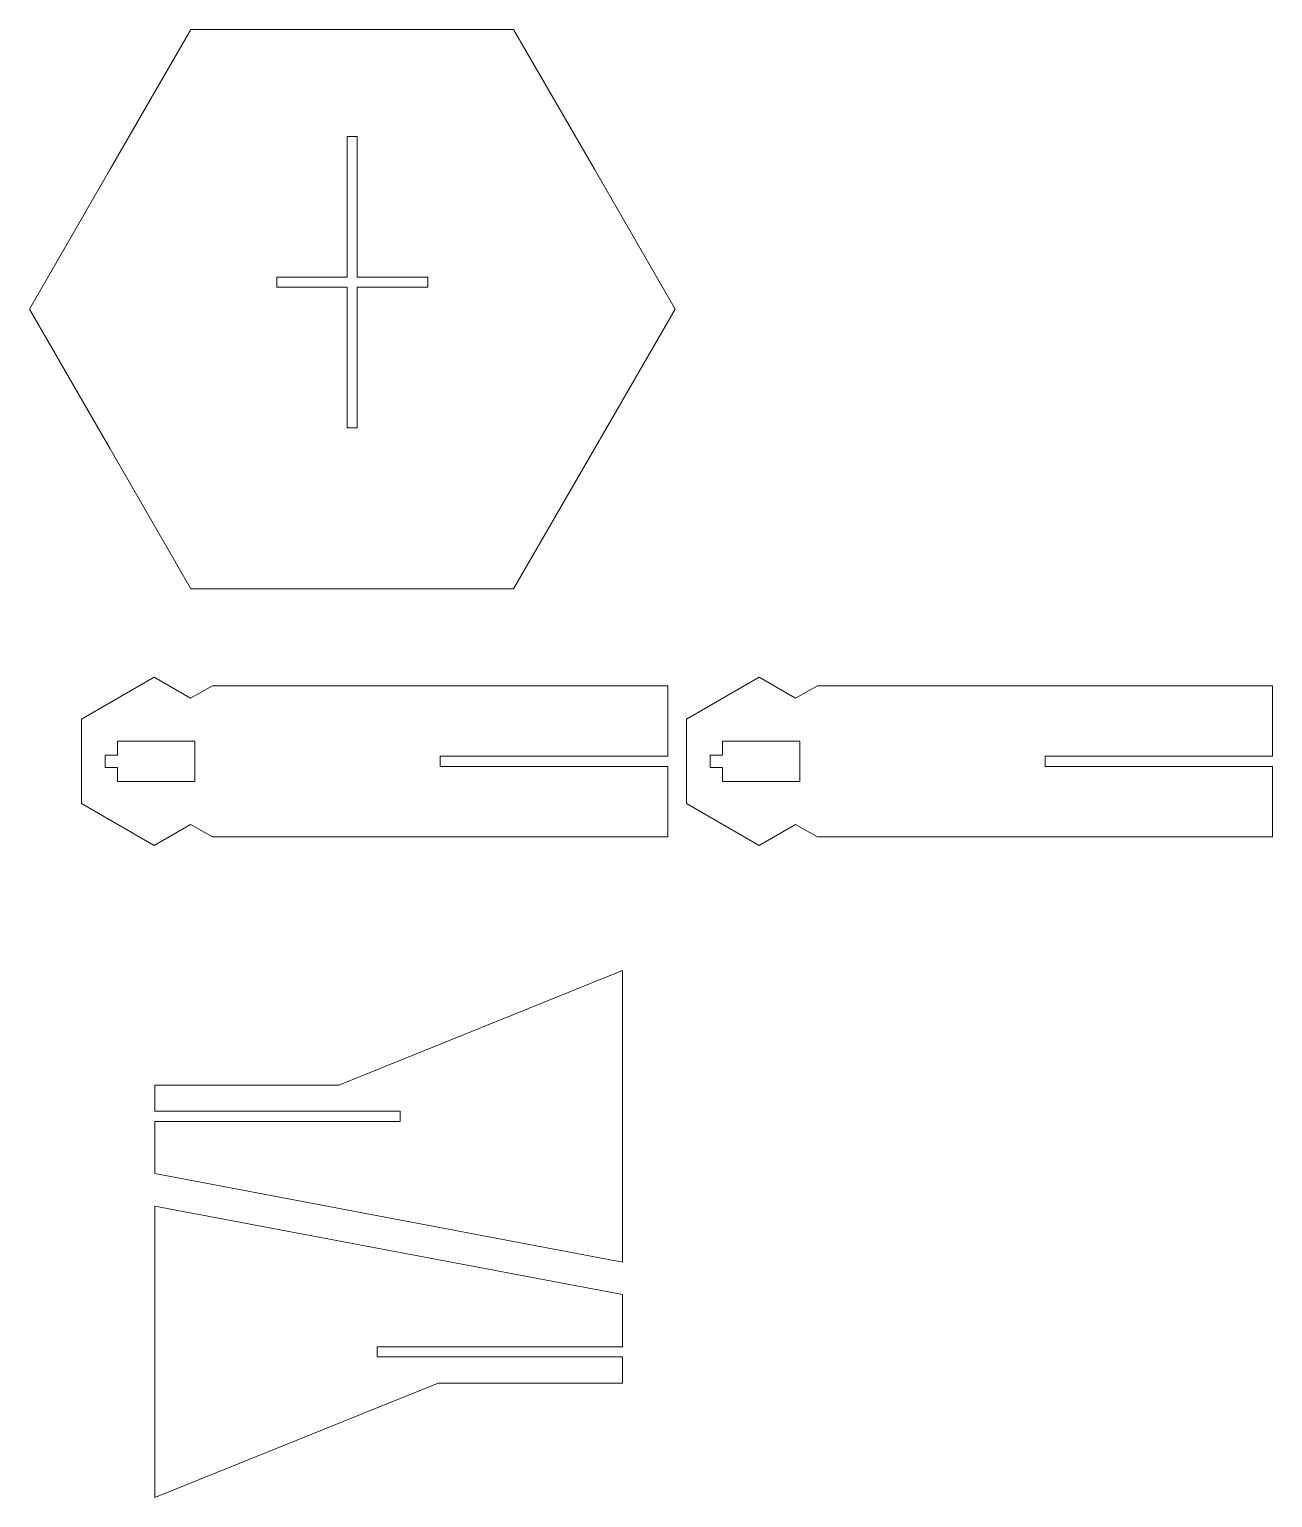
# Model space of a CAD drawing. Header units: centimetres. Extents: x -16.6 to 20.4, y -21.2 to 22.4.
import ezdxf

# ---------------------------------------------------------------- set-up
doc = ezdxf.new("R2010")
doc.units = ezdxf.units.CM
doc.header["$MEASUREMENT"] = 0
doc.layers.add('layer 1', color=7, linetype='Continuous')

msp = doc.modelspace()

# ---------------------------------------------------------------- linework, layer by layer
at = {"layer": 'layer 1', "color": 1, "lineweight": 9}
for points, knots in [([(-2.17008, 5.79057), (-2.17008, 5.79057), (-6.96954, 5.79056), (-6.96954, 5.79056), (-6.96954, 5.79056), (-11.769, 5.79057), (-11.769, 5.79057), (-11.769, 5.79057), (-14.16873, 9.94702), (-14.16873, 9.94702), (-14.16873, 9.94702), (-16.56846, 14.10348), (-16.56846, 14.10348), (-16.56846, 14.10348), (-14.16873, 18.25994), (-14.16873, 18.25994), (-14.16873, 18.25994), (-11.769, 22.41639), (-11.769, 22.41639), (-11.769, 22.41639), (-6.96954, 22.4164), (-6.96954, 22.4164), (-6.96954, 22.4164), (-2.17008, 22.41639), (-2.17008, 22.41639), (-2.17008, 22.41639), (0.22965, 18.25994), (0.22965, 18.25994), (0.22965, 18.25994), (2.62938, 14.10348), (2.62938, 14.10348), (2.62938, 14.10348), (0.22965, 9.94702), (0.22965, 9.94702), (0.22965, 9.94702), (-2.17008, 5.79057), (-2.17008, 5.79057)], [0, 0, 0, 0, 0.08333333, 0.08333333, 0.08333333, 0.16666667, 0.16666667, 0.16666667, 0.25, 0.25, 0.25, 0.33333333, 0.33333333, 0.33333333, 0.41666667, 0.41666667, 0.41666667, 0.5, 0.5, 0.5, 0.58333333, 0.58333333, 0.58333333, 0.66666667, 0.66666667, 0.66666667, 0.75, 0.75, 0.75, 0.83333333, 0.83333333, 0.83333333, 0.91666667, 0.91666667, 0.91666667, 1, 1, 1, 1]), ([(-7.11954, 15.05348), (-7.11954, 15.05348), (-7.11954, 19.23542), (-7.11954, 19.23542), (-7.11954, 19.23542), (-6.81954, 19.23542), (-6.81954, 19.23542), (-6.81954, 19.23542), (-6.81954, 15.05348), (-6.81954, 15.05348)], [0, 0, 0, 0, 0.33333333, 0.33333333, 0.33333333, 0.66666667, 0.66666667, 0.66666667, 1, 1, 1, 1]), ([(-7.11954, 14.75348), (-7.11954, 14.75348), (-9.21334, 14.75348), (-9.21334, 14.75348), (-9.21334, 14.75348), (-9.21334, 15.05348), (-9.21334, 15.05348), (-9.21334, 15.05348), (-7.11954, 15.05348), (-7.11954, 15.05348)], [0, 0, 0, 0, 0.33333333, 0.33333333, 0.33333333, 0.66666667, 0.66666667, 0.66666667, 1, 1, 1, 1]), ([(-6.81954, 15.05348), (-6.81954, 15.05348), (-4.72574, 15.05348), (-4.72574, 15.05348), (-4.72574, 15.05348), (-4.72574, 14.75348), (-4.72574, 14.75348), (-4.72574, 14.75348), (-6.81954, 14.75348), (-6.81954, 14.75348)], [0, 0, 0, 0, 0.33333333, 0.33333333, 0.33333333, 0.66666667, 0.66666667, 0.66666667, 1, 1, 1, 1]), ([(-6.81954, 14.75348), (-6.81954, 14.75348), (-6.81954, 10.57153), (-6.81954, 10.57153), (-6.81954, 10.57153), (-7.11954, 10.57153), (-7.11954, 10.57153), (-7.11954, 10.57153), (-7.11954, 14.75348), (-7.11954, 14.75348)], [0, 0, 0, 0, 0.33333333, 0.33333333, 0.33333333, 0.66666667, 0.66666667, 0.66666667, 1, 1, 1, 1]), ([(-11.12389, -1.58626), (-11.12389, -1.58626), (-11.77341, -1.21747), (-11.77341, -1.21747), (-11.77341, -1.21747), (-12.85594, -1.84247), (-12.85594, -1.84247), (-12.85594, -1.84247), (-13.93847, -1.21747), (-13.93847, -1.21747), (-13.93847, -1.21747), (-15.021, -0.59247), (-15.021, -0.59247), (-15.021, -0.59247), (-15.021, 0.65753), (-15.021, 0.65753), (-15.021, 0.65753), (-15.021, 1.90753), (-15.021, 1.90753), (-15.021, 1.90753), (-13.93847, 2.53253), (-13.93847, 2.53253), (-13.93847, 2.53253), (-12.85594, 3.15753), (-12.85594, 3.15753), (-12.85594, 3.15753), (-11.77341, 2.53253), (-11.77341, 2.53253), (-11.77341, 2.53253), (-11.12389, 2.90132), (-11.12389, 2.90132)], [0, 0, 0, 0, 0.1, 0.1, 0.1, 0.2, 0.2, 0.2, 0.3, 0.3, 0.3, 0.4, 0.4, 0.4, 0.5, 0.5, 0.5, 0.6, 0.6, 0.6, 0.7, 0.7, 0.7, 0.8, 0.8, 0.8, 0.9, 0.9, 0.9, 1, 1, 1, 1]), ([(6.8627, -1.58626), (6.8627, -1.58626), (6.21318, -1.21747), (6.21318, -1.21747), (6.21318, -1.21747), (5.13065, -1.84247), (5.13065, -1.84247), (5.13065, -1.84247), (4.04812, -1.21747), (4.04812, -1.21747), (4.04812, -1.21747), (2.96559, -0.59247), (2.96559, -0.59247), (2.96559, -0.59247), (2.96559, 0.65753), (2.96559, 0.65753), (2.96559, 0.65753), (2.96559, 1.90753), (2.96559, 1.90753), (2.96559, 1.90753), (4.04812, 2.53253), (4.04812, 2.53253), (4.04812, 2.53253), (5.13065, 3.15753), (5.13065, 3.15753), (5.13065, 3.15753), (6.21318, 2.53253), (6.21318, 2.53253), (6.21318, 2.53253), (6.8627, 2.90132), (6.8627, 2.90132)], [0, 0, 0, 0, 0.1, 0.1, 0.1, 0.2, 0.2, 0.2, 0.3, 0.3, 0.3, 0.4, 0.4, 0.4, 0.5, 0.5, 0.5, 0.6, 0.6, 0.6, 0.7, 0.7, 0.7, 0.8, 0.8, 0.8, 0.9, 0.9, 0.9, 1, 1, 1, 1]), ([(-11.12389, 2.90132), (-11.12389, 2.90132), (2.14293, 2.90132), (2.14293, 2.90132), (2.14293, 2.90132), (2.4095, 2.90132), (2.4095, 2.90132), (2.4095, 2.90132), (2.4095, 0.80753), (2.4095, 0.80753)], [0, 0, 0, 0, 0.33333333, 0.33333333, 0.33333333, 0.66666667, 0.66666667, 0.66666667, 1, 1, 1, 1]), ([(6.8627, 2.90132), (6.8627, 2.90132), (20.12952, 2.90132), (20.12952, 2.90132), (20.12952, 2.90132), (20.39609, 2.90132), (20.39609, 2.90132), (20.39609, 2.90132), (20.39609, 0.80753), (20.39609, 0.80753)], [0, 0, 0, 0, 0.33333333, 0.33333333, 0.33333333, 0.66666667, 0.66666667, 0.66666667, 1, 1, 1, 1]), ([(-13.95023, 0.8376), (-13.95023, 0.8376), (-13.95023, 1.25753), (-13.95023, 1.25753), (-13.95023, 1.25753), (-11.65023, 1.25753), (-11.65023, 1.25753), (-11.65023, 1.25753), (-11.65023, 0.05753), (-11.65023, 0.05753), (-11.65023, 0.05753), (-13.95023, 0.05753), (-13.95023, 0.05753), (-13.95023, 0.05753), (-13.95023, 0.47747), (-13.95023, 0.47747)], [0, 0, 0, 0, 0.2, 0.2, 0.2, 0.4, 0.4, 0.4, 0.6, 0.6, 0.6, 0.8, 0.8, 0.8, 1, 1, 1, 1]), ([(4.03636, 0.8376), (4.03636, 0.8376), (4.03636, 1.25753), (4.03636, 1.25753), (4.03636, 1.25753), (6.33636, 1.25753), (6.33636, 1.25753), (6.33636, 1.25753), (6.33636, 0.05753), (6.33636, 0.05753), (6.33636, 0.05753), (4.03636, 0.05753), (4.03636, 0.05753), (4.03636, 0.05753), (4.03636, 0.47747), (4.03636, 0.47747)], [0, 0, 0, 0, 0.2, 0.2, 0.2, 0.4, 0.4, 0.4, 0.6, 0.6, 0.6, 0.8, 0.8, 0.8, 1, 1, 1, 1]), ([(-13.95023, 0.47747), (-13.95023, 0.47747), (-14.31841, 0.47747), (-14.31841, 0.47747), (-14.31841, 0.47747), (-14.31841, 0.8376), (-14.31841, 0.8376), (-14.31841, 0.8376), (-13.95023, 0.8376), (-13.95023, 0.8376)], [0, 0, 0, 0, 0.33333333, 0.33333333, 0.33333333, 0.66666667, 0.66666667, 0.66666667, 1, 1, 1, 1]), ([(2.4095, 0.50753), (2.4095, 0.50753), (2.4095, -1.58626), (2.4095, -1.58626), (2.4095, -1.58626), (-11.12389, -1.58626), (-11.12389, -1.58626)], [0, 0, 0, 0, 0.5, 0.5, 0.5, 1, 1, 1, 1]), ([(2.4095, 0.80753), (2.4095, 0.80753), (-4.3572, 0.80753), (-4.3572, 0.80753), (-4.3572, 0.80753), (-4.3572, 0.50753), (-4.3572, 0.50753), (-4.3572, 0.50753), (2.4095, 0.50753), (2.4095, 0.50753)], [0, 0, 0, 0, 0.33333333, 0.33333333, 0.33333333, 0.66666667, 0.66666667, 0.66666667, 1, 1, 1, 1]), ([(4.03636, 0.47747), (4.03636, 0.47747), (3.66818, 0.47747), (3.66818, 0.47747), (3.66818, 0.47747), (3.66818, 0.8376), (3.66818, 0.8376), (3.66818, 0.8376), (4.03636, 0.8376), (4.03636, 0.8376)], [0, 0, 0, 0, 0.33333333, 0.33333333, 0.33333333, 0.66666667, 0.66666667, 0.66666667, 1, 1, 1, 1]), ([(20.39609, 0.50753), (20.39609, 0.50753), (20.39609, -1.58626), (20.39609, -1.58626), (20.39609, -1.58626), (6.8627, -1.58626), (6.8627, -1.58626)], [0, 0, 0, 0, 0.5, 0.5, 0.5, 1, 1, 1, 1]), ([(20.39609, 0.80753), (20.39609, 0.80753), (13.62939, 0.80753), (13.62939, 0.80753), (13.62939, 0.80753), (13.62939, 0.50753), (13.62939, 0.50753), (13.62939, 0.50753), (20.39609, 0.50753), (20.39609, 0.50753)], [0, 0, 0, 0, 0.33333333, 0.33333333, 0.33333333, 0.66666667, 0.66666667, 0.66666667, 1, 1, 1, 1]), ([(-12.83839, -8.96683), (-12.83839, -8.96683), (-7.36352, -8.96683), (-7.36352, -8.96683), (-7.36352, -8.96683), (1.06409, -5.56205), (1.06409, -5.56205)], [0, 0, 0, 0, 0.5, 0.5, 0.5, 1, 1, 1, 1]), ([(-12.83839, -9.744), (-12.83839, -9.744), (-5.54536, -9.744), (-5.54536, -9.744), (-5.54536, -9.744), (-5.54536, -10.044), (-5.54536, -10.044), (-5.54536, -10.044), (-12.83839, -10.044), (-12.83839, -10.044)], [0, 0, 0, 0, 0.33333333, 0.33333333, 0.33333333, 0.66666667, 0.66666667, 0.66666667, 1, 1, 1, 1]), ([(1.06409, -17.04719), (1.06409, -17.04719), (-6.22894, -17.04719), (-6.22894, -17.04719), (-6.22894, -17.04719), (-6.22894, -16.74719), (-6.22894, -16.74719), (-6.22894, -16.74719), (1.06409, -16.74719), (1.06409, -16.74719)], [0, 0, 0, 0, 0.33333333, 0.33333333, 0.33333333, 0.66666667, 0.66666667, 0.66666667, 1, 1, 1, 1]), ([(1.06409, -17.82436), (1.06409, -17.82436), (-4.41078, -17.82436), (-4.41078, -17.82436), (-4.41078, -17.82436), (-12.83839, -21.22914), (-12.83839, -21.22914)], [0, 0, 0, 0, 0.5, 0.5, 0.5, 1, 1, 1, 1])]:
    msp.add_open_spline(points, degree=3, knots=knots, dxfattribs=at)
for points in [[(1.06409, -5.56205), (1.06409, -5.56205), (1.06409, -14.22594), (1.06409, -14.22594)], [(-12.83839, -9.744), (-12.83839, -9.744), (-12.83839, -8.96683), (-12.83839, -8.96683)], [(-12.83839, -11.59834), (-12.83839, -11.59834), (-12.83839, -10.044), (-12.83839, -10.044)], [(1.06409, -14.22594), (1.06409, -14.22594), (-12.83839, -11.59834), (-12.83839, -11.59834)], [(-12.83839, -21.22914), (-12.83839, -21.22914), (-12.83839, -12.56525), (-12.83839, -12.56525)], [(-12.83839, -12.56525), (-12.83839, -12.56525), (1.06409, -15.19285), (1.06409, -15.19285)], [(1.06409, -15.19285), (1.06409, -15.19285), (1.06409, -16.74719), (1.06409, -16.74719)], [(1.06409, -17.04719), (1.06409, -17.04719), (1.06409, -17.82436), (1.06409, -17.82436)]]:
    msp.add_open_spline(points, degree=3, dxfattribs=at)

doc.saveas('drawing.dxf')
